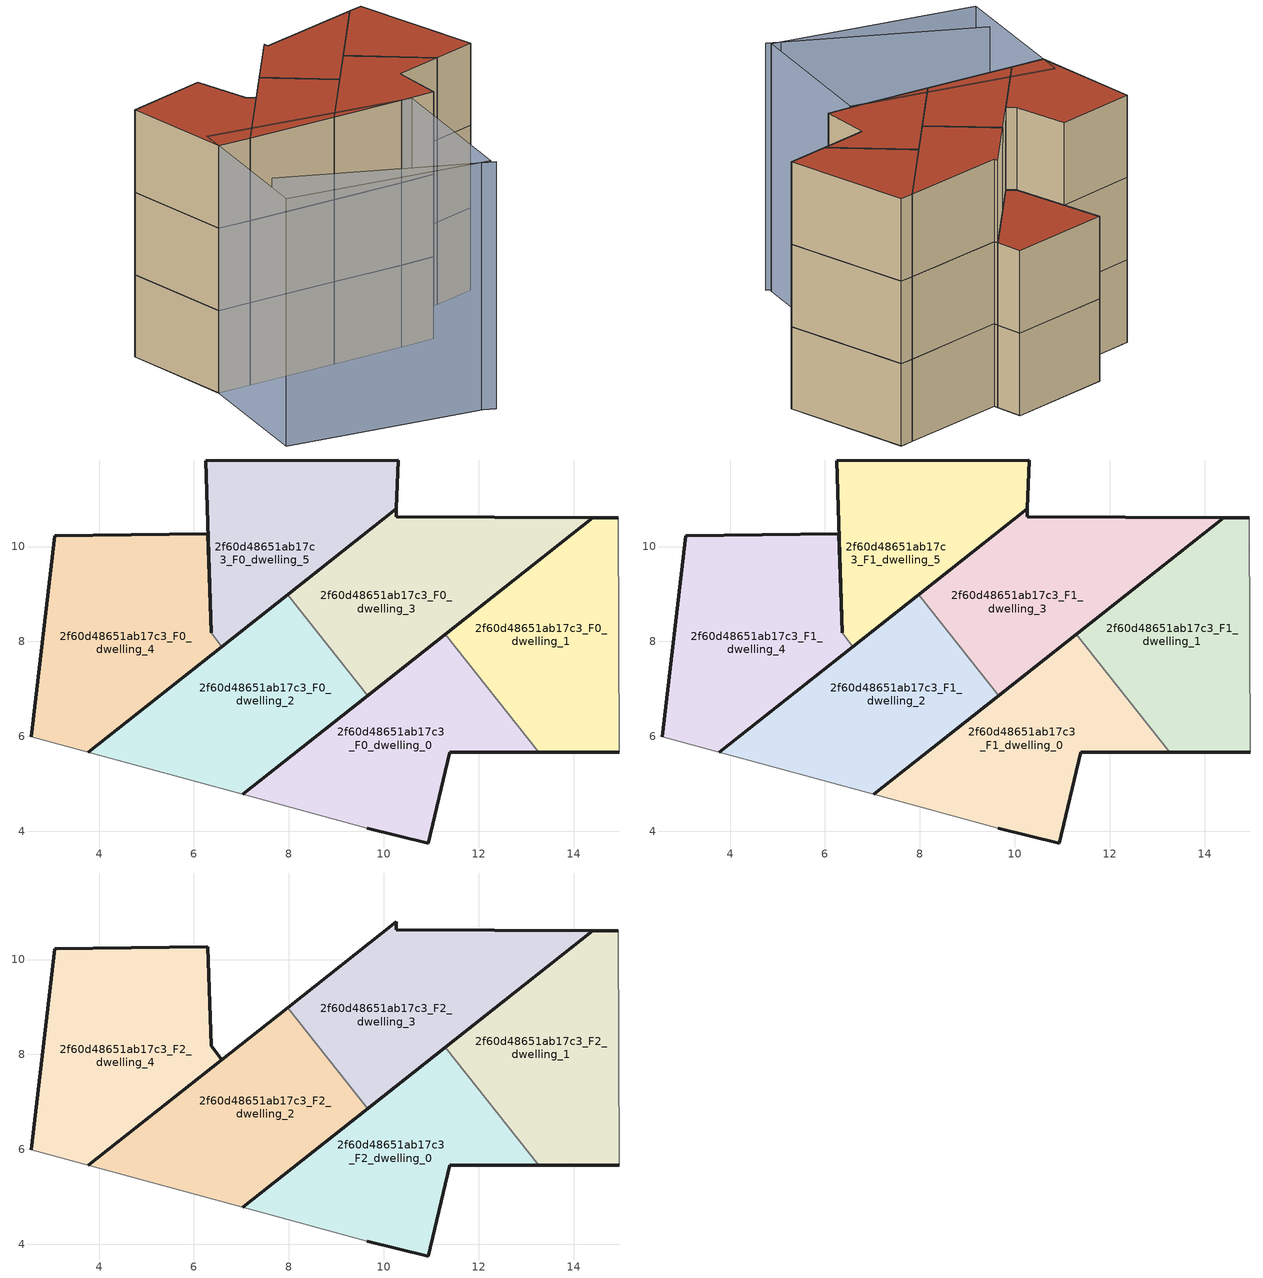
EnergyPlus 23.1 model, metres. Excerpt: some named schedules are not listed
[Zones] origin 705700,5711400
2f60d48651ab17c3_F0_dwelling_0
 floor ground (EU_floor_Construction): 13.27,5.66 11.3,8.16 7.03,4.78 9.65,4.07 10.94,3.75 11.39,5.66 z0
 wall outside (EU_wall_Construction): 7.03,4.78 11.3,8.16 / 13.27,5.66 11.39,5.66 10.94,3.75 9.65,4.07 z0:3
 wall adiabatic (EU_wall_Construction): 9.65,4.07 7.03,4.78 z0:3
 wall to 2f60d48651ab17c3_F0_dwelling_1 (EU_wall_Construction): 11.3,8.16 13.27,5.66 z0:3
2f60d48651ab17c3_F0_dwelling_1
 floor ground (EU_floor_Construction): 14.96,5.66 14.94,10.61 14.41,10.61 11.3,8.16 13.27,5.66 z0
 wall outside (EU_wall_Construction): 11.3,8.16 14.41,10.61 14.94,10.61 / 14.96,5.66 13.27,5.66 z0:3
 wall adiabatic (EU_wall_Construction): 14.94,10.61 14.96,5.66 z0:3
2f60d48651ab17c3_F0_dwelling_2
 floor ground (EU_floor_Construction): 9.66,6.86 7.98,8.99 3.78,5.67 7.03,4.78 z0
 wall outside (EU_wall_Construction): 9.66,6.86 7.03,4.78 / 3.78,5.67 7.98,8.99 z0:3
 wall to 2f60d48651ab17c3_F0_dwelling_3 (EU_wall_Construction): 7.98,8.99 9.66,6.86 z0:3
 wall adiabatic (EU_wall_Construction): 7.03,4.78 3.78,5.67 z0:3
2f60d48651ab17c3_F0_dwelling_3
 floor ground (EU_floor_Construction): 14.41,10.61 10.26,10.63 10.27,10.8 7.98,8.99 9.66,6.86 z0
 wall outside (EU_wall_Construction): 7.98,8.99 10.27,10.8 10.26,10.63 14.41,10.61 9.66,6.86 z0:3
2f60d48651ab17c3_F0_dwelling_4
 floor ground (EU_floor_Construction): 6.59,7.89 6.36,8.18 6.29,10.27 3.06,10.23 2.57,6 3.78,5.67 z0
 wall outside (EU_wall_Construction): 2.57,6 3.06,10.23 6.29,10.27 6.36,8.18 / 6.59,7.89 3.78,5.67 z0:3
 wall to 2f60d48651ab17c3_F0_dwelling_5 (EU_wall_Construction): 6.36,8.18 6.59,7.89 z0:3
 wall adiabatic (EU_wall_Construction): 3.78,5.67 2.57,6 z0:3
2f60d48651ab17c3_F0_dwelling_5
 floor ground (EU_floor_Construction): 10.27,10.8 10.3,11.82 6.24,11.8 6.36,8.18 6.59,7.89 z0
 wall outside (EU_wall_Construction): 6.36,8.18 6.24,11.8 10.3,11.82 10.27,10.8 6.59,7.89 z0:3
2f60d48651ab17c3_F1_dwelling_0
 floor to 2f60d48651ab17c3_F0_dwelling_0 (EU_floor_Construction): 13.27,5.66 11.3,8.16 7.03,4.78 9.65,4.07 10.94,3.75 11.39,5.66 z3
 wall outside (EU_wall_Construction): 7.03,4.78 11.3,8.16 / 13.27,5.66 11.39,5.66 10.94,3.75 9.65,4.07 z3:6
 wall adiabatic (EU_wall_Construction): 9.65,4.07 7.03,4.78 z3:6
 wall to 2f60d48651ab17c3_F1_dwelling_1 (EU_wall_Construction): 11.3,8.16 13.27,5.66 z3:6
2f60d48651ab17c3_F1_dwelling_1
 floor to 2f60d48651ab17c3_F0_dwelling_1 (EU_floor_Construction): 14.96,5.66 14.94,10.61 14.41,10.61 11.3,8.16 13.27,5.66 z3
 wall outside (EU_wall_Construction): 11.3,8.16 14.41,10.61 14.94,10.61 / 14.96,5.66 13.27,5.66 z3:6
 wall adiabatic (EU_wall_Construction): 14.94,10.61 14.96,5.66 z3:6
2f60d48651ab17c3_F1_dwelling_2
 floor to 2f60d48651ab17c3_F0_dwelling_2 (EU_floor_Construction): 9.66,6.86 7.98,8.99 3.78,5.67 7.03,4.78 z3
 wall outside (EU_wall_Construction): 9.66,6.86 7.03,4.78 / 3.78,5.67 7.98,8.99 z3:6
 wall to 2f60d48651ab17c3_F1_dwelling_3 (EU_wall_Construction): 7.98,8.99 9.66,6.86 z3:6
 wall adiabatic (EU_wall_Construction): 7.03,4.78 3.78,5.67 z3:6
2f60d48651ab17c3_F1_dwelling_3
 floor to 2f60d48651ab17c3_F0_dwelling_3 (EU_floor_Construction): 14.41,10.61 10.26,10.63 10.27,10.8 7.98,8.99 9.66,6.86 z3
 wall outside (EU_wall_Construction): 7.98,8.99 10.27,10.8 10.26,10.63 14.41,10.61 9.66,6.86 z3:6
2f60d48651ab17c3_F1_dwelling_4
 floor to 2f60d48651ab17c3_F0_dwelling_4 (EU_floor_Construction): 6.59,7.89 6.36,8.18 6.29,10.27 3.06,10.23 2.57,6 3.78,5.67 z3
 wall outside (EU_wall_Construction): 2.57,6 3.06,10.23 6.29,10.27 6.36,8.18 / 6.59,7.89 3.78,5.67 z3:6
 wall to 2f60d48651ab17c3_F1_dwelling_5 (EU_wall_Construction): 6.36,8.18 6.59,7.89 z3:6
 wall adiabatic (EU_wall_Construction): 3.78,5.67 2.57,6 z3:6
2f60d48651ab17c3_F1_dwelling_5
 floor to 2f60d48651ab17c3_F0_dwelling_5 (EU_floor_Construction): 10.27,10.8 10.3,11.82 6.24,11.8 6.36,8.18 6.59,7.89 z3
 wall outside (EU_wall_Construction): 6.36,8.18 6.24,11.8 10.3,11.82 10.27,10.8 6.59,7.89 z3:6
 roof outside (EU_roof_Construction): 10.3,11.82 10.27,10.8 6.59,7.89 6.36,8.18 6.24,11.8 z6
2f60d48651ab17c3_F2_dwelling_0
 floor to 2f60d48651ab17c3_F1_dwelling_0 (EU_floor_Construction): 13.27,5.66 11.3,8.16 7.03,4.78 9.65,4.07 10.94,3.75 11.39,5.66 z6
 wall outside (EU_wall_Construction): 7.03,4.78 11.3,8.16 / 13.27,5.66 11.39,5.66 10.94,3.75 9.65,4.07 z6:9
 wall adiabatic (EU_wall_Construction): 9.65,4.07 7.03,4.78 z6:9
 wall to 2f60d48651ab17c3_F2_dwelling_1 (EU_wall_Construction): 11.3,8.16 13.27,5.66 z6:9
 roof outside (EU_roof_Construction): 11.3,8.16 13.27,5.66 11.39,5.66 10.94,3.75 9.65,4.07 7.03,4.78 z9
2f60d48651ab17c3_F2_dwelling_1
 floor to 2f60d48651ab17c3_F1_dwelling_1 (EU_floor_Construction): 14.96,5.66 14.94,10.61 14.41,10.61 11.3,8.16 13.27,5.66 z6
 wall outside (EU_wall_Construction): 11.3,8.16 14.41,10.61 14.94,10.61 / 14.96,5.66 13.27,5.66 z6:9
 wall adiabatic (EU_wall_Construction): 14.94,10.61 14.96,5.66 z6:9
 roof outside (EU_roof_Construction): 14.94,10.61 14.96,5.66 13.27,5.66 11.3,8.16 14.41,10.61 z9
2f60d48651ab17c3_F2_dwelling_2
 floor to 2f60d48651ab17c3_F1_dwelling_2 (EU_floor_Construction): 9.66,6.86 7.98,8.99 3.78,5.67 7.03,4.78 z6
 wall outside (EU_wall_Construction): 9.66,6.86 7.03,4.78 / 3.78,5.67 7.98,8.99 z6:9
 wall to 2f60d48651ab17c3_F2_dwelling_3 (EU_wall_Construction): 7.98,8.99 9.66,6.86 z6:9
 wall adiabatic (EU_wall_Construction): 7.03,4.78 3.78,5.67 z6:9
 roof outside (EU_roof_Construction): 7.98,8.99 9.66,6.86 7.03,4.78 3.78,5.67 z9
2f60d48651ab17c3_F2_dwelling_3
 floor to 2f60d48651ab17c3_F1_dwelling_3 (EU_floor_Construction): 14.41,10.61 10.26,10.63 10.27,10.8 7.98,8.99 9.66,6.86 z6
 wall outside (EU_wall_Construction): 7.98,8.99 10.27,10.8 10.26,10.63 14.41,10.61 9.66,6.86 z6:9
 roof outside (EU_roof_Construction): 14.41,10.61 9.66,6.86 7.98,8.99 10.27,10.8 10.26,10.63 z9
2f60d48651ab17c3_F2_dwelling_4
 floor to 2f60d48651ab17c3_F1_dwelling_4 (EU_floor_Construction): 6.59,7.89 6.36,8.18 6.29,10.27 3.06,10.23 2.57,6 3.78,5.67 z6
 wall outside (EU_wall_Construction): 2.57,6 3.06,10.23 6.29,10.27 6.36,8.18 6.59,7.89 3.78,5.67 z6:9
 wall adiabatic (EU_wall_Construction): 3.78,5.67 2.57,6 z6:9
 roof outside (EU_roof_Construction): 6.29,10.27 6.36,8.18 6.59,7.89 3.78,5.67 2.57,6 3.06,10.23 z9
shading: 1.64,2.77 7.74,-1.89 / 0.59,1.22 2.93,6.86 / 2.93,6.86 10,3.92 / 10,3.92 7.66,-1.72 / 7.66,-1.72 0.59,1.22 z0:9
[Building]
EU S2 Campaign: North Axis=0; Terrain=City; Solar Distribution=FullExterior
[Site:Location]
London: Latitude=51.5; Longitude=-0.5; Time Zone=0; Elevation=25
[SizingPeriod:WeatherFileDays]
AnnualSizingPeriod: Begin Month=1; Begin Day of Month=1; End Month=12; End Day of Month=31; Day of Week for Start Day=Monday; Use Weather File Daylight Saving Period=No; Use Weather File Rain and Snow Indicators=No
[MATERIAL]
EU_InternalMass_Material: Roughness=MediumRough; Thickness=0.1; Conductivity=1; Density=1800; Specific Heat=900; Thermal Absorptance=0.9; Solar Absorptance=0.7; Visible Absorptance=0.7
[MATERIAL:NOMASS] Roughness=MediumRough; Thermal Absorptance=0.9; Solar Absorptance=0.7; Visible Absorptance=0.7
Name | Thermal Resistance
EU_wall_NoMass | 1.04674
EU_roof_NoMass | 4.32442
EU_floor_NoMass | 2.04616
[CONSTRUCTION]
EU_wall_Construction: EU_wall_NoMass
EU_roof_Construction: EU_roof_NoMass
EU_floor_Construction: EU_floor_NoMass
EU_InternalMass_Construction: EU_InternalMass_Material
[ZONE] Type=1; Multiplier=1; Ceiling Height=autocalculate; Floor Area=autocalculate; Part of Total Floor Area=Yes
Name | Volume
2f60d48651ab17c3_F0_dwelling_0; 2f60d48651ab17c3_F1_dwelling_0; 2f60d48651ab17c3_F2_dwelling_0 | 35.439
2f60d48651ab17c3_F0_dwelling_1; 2f60d48651ab17c3_F1_dwelling_1; 2f60d48651ab17c3_F2_dwelling_1 | 35.4382
2f60d48651ab17c3_F0_dwelling_2; 2f60d48651ab17c3_F1_dwelling_2; 2f60d48651ab17c3_F2_dwelling_2 | 35.4412
2f60d48651ab17c3_F0_dwelling_3; 2f60d48651ab17c3_F1_dwelling_3; 2f60d48651ab17c3_F2_dwelling_3 | 35.4463
2f60d48651ab17c3_F0_dwelling_4; 2f60d48651ab17c3_F1_dwelling_4; 2f60d48651ab17c3_F2_dwelling_4 | 40.3616
2f60d48651ab17c3_F0_dwelling_5; 2f60d48651ab17c3_F1_dwelling_5 | 30.5105
[INTERNALMASS] Construction=EU_InternalMass_Construction
Name | Zone or ZoneList | Surface Area
2f60d48651ab17c3_F0_dwelling_0_EU_InternalMass | 2f60d48651ab17c3_F0_dwelling_0 | 11.813
2f60d48651ab17c3_F0_dwelling_1_EU_InternalMass | 2f60d48651ab17c3_F0_dwelling_1 | 11.8126
2f60d48651ab17c3_F0_dwelling_2_EU_InternalMass | 2f60d48651ab17c3_F0_dwelling_2 | 11.814
2f60d48651ab17c3_F0_dwelling_3_EU_InternalMass | 2f60d48651ab17c3_F0_dwelling_3 | 11.8159
2f60d48651ab17c3_F0_dwelling_4_EU_InternalMass | 2f60d48651ab17c3_F0_dwelling_4 | 13.4552
2f60d48651ab17c3_F0_dwelling_5_EU_InternalMass | 2f60d48651ab17c3_F0_dwelling_5 | 10.1694
2f60d48651ab17c3_F1_dwelling_0_EU_InternalMass | 2f60d48651ab17c3_F1_dwelling_0 | 11.813
2f60d48651ab17c3_F1_dwelling_1_EU_InternalMass | 2f60d48651ab17c3_F1_dwelling_1 | 11.8126
2f60d48651ab17c3_F1_dwelling_2_EU_InternalMass | 2f60d48651ab17c3_F1_dwelling_2 | 11.814
2f60d48651ab17c3_F1_dwelling_3_EU_InternalMass | 2f60d48651ab17c3_F1_dwelling_3 | 11.8159
2f60d48651ab17c3_F1_dwelling_4_EU_InternalMass | 2f60d48651ab17c3_F1_dwelling_4 | 13.4552
2f60d48651ab17c3_F1_dwelling_5_EU_InternalMass | 2f60d48651ab17c3_F1_dwelling_5 | 10.1694
2f60d48651ab17c3_F2_dwelling_0_EU_InternalMass | 2f60d48651ab17c3_F2_dwelling_0 | 13.7787
2f60d48651ab17c3_F2_dwelling_1_EU_InternalMass | 2f60d48651ab17c3_F2_dwelling_1 | 9.18095
2f60d48651ab17c3_F2_dwelling_2_EU_InternalMass | 2f60d48651ab17c3_F2_dwelling_2 | 12.4807
2f60d48651ab17c3_F2_dwelling_3_EU_InternalMass | 2f60d48651ab17c3_F2_dwelling_3 | 17.7195
2f60d48651ab17c3_F2_dwelling_4_EU_InternalMass | 2f60d48651ab17c3_F2_dwelling_4 | 17.7202
[OTHEREQUIPMENT] Fuel Type=Electricity; Design Level Calculation Method=Watts/Area; Power per Zone Floor Area=1; Fraction Latent=0; Fraction Radiant=0; Fraction Lost=0; Carbon Dioxide Generation Rate=0; EndUse Subcategory=EU_Step8_InternalGains
Name | Zone or ZoneList or Space or SpaceList | Schedule
EU_Step8_InternalGain_2f60d48651ab17c3_F0_dwelling_0_f000 | 2f60d48651ab17c3_F0_dwelling_0 | EU_Step8_GainSchedule_2f60d48651ab17c3_F0_dwelling_0_f000
EU_Step8_InternalGain_2f60d48651ab17c3_F0_dwelling_1_f000 | 2f60d48651ab17c3_F0_dwelling_1 | EU_Step8_GainSchedule_2f60d48651ab17c3_F0_dwelling_1_f000
EU_Step8_InternalGain_2f60d48651ab17c3_F0_dwelling_2_f000 | 2f60d48651ab17c3_F0_dwelling_2 | EU_Step8_GainSchedule_2f60d48651ab17c3_F0_dwelling_2_f000
EU_Step8_InternalGain_2f60d48651ab17c3_F0_dwelling_3_f000 | 2f60d48651ab17c3_F0_dwelling_3 | EU_Step8_GainSchedule_2f60d48651ab17c3_F0_dwelling_3_f000
EU_Step8_InternalGain_2f60d48651ab17c3_F0_dwelling_4_f000 | 2f60d48651ab17c3_F0_dwelling_4 | EU_Step8_GainSchedule_2f60d48651ab17c3_F0_dwelling_4_f000
EU_Step8_InternalGain_2f60d48651ab17c3_F0_dwelling_5_f000 | 2f60d48651ab17c3_F0_dwelling_5 | EU_Step8_GainSchedule_2f60d48651ab17c3_F0_dwelling_5_f000
EU_Step8_InternalGain_2f60d48651ab17c3_F1_dwelling_0_f000 | 2f60d48651ab17c3_F1_dwelling_0 | EU_Step8_GainSchedule_2f60d48651ab17c3_F1_dwelling_0_f000
EU_Step8_InternalGain_2f60d48651ab17c3_F1_dwelling_1_f000 | 2f60d48651ab17c3_F1_dwelling_1 | EU_Step8_GainSchedule_2f60d48651ab17c3_F1_dwelling_1_f000
EU_Step8_InternalGain_2f60d48651ab17c3_F1_dwelling_2_f000 | 2f60d48651ab17c3_F1_dwelling_2 | EU_Step8_GainSchedule_2f60d48651ab17c3_F1_dwelling_2_f000
EU_Step8_InternalGain_2f60d48651ab17c3_F1_dwelling_3_f000 | 2f60d48651ab17c3_F1_dwelling_3 | EU_Step8_GainSchedule_2f60d48651ab17c3_F1_dwelling_3_f000
EU_Step8_InternalGain_2f60d48651ab17c3_F1_dwelling_4_f000 | 2f60d48651ab17c3_F1_dwelling_4 | EU_Step8_GainSchedule_2f60d48651ab17c3_F1_dwelling_4_f000
EU_Step8_InternalGain_2f60d48651ab17c3_F1_dwelling_5_f000 | 2f60d48651ab17c3_F1_dwelling_5 | EU_Step8_GainSchedule_2f60d48651ab17c3_F1_dwelling_5_f000
EU_Step8_InternalGain_2f60d48651ab17c3_F2_dwelling_0_f000 | 2f60d48651ab17c3_F2_dwelling_0 | EU_Step8_GainSchedule_2f60d48651ab17c3_F2_dwelling_0_f000
EU_Step8_InternalGain_2f60d48651ab17c3_F2_dwelling_1_f000 | 2f60d48651ab17c3_F2_dwelling_1 | EU_Step8_GainSchedule_2f60d48651ab17c3_F2_dwelling_1_f000
EU_Step8_InternalGain_2f60d48651ab17c3_F2_dwelling_2_f000 | 2f60d48651ab17c3_F2_dwelling_2 | EU_Step8_GainSchedule_2f60d48651ab17c3_F2_dwelling_2_f000
EU_Step8_InternalGain_2f60d48651ab17c3_F2_dwelling_3_f000 | 2f60d48651ab17c3_F2_dwelling_3 | EU_Step8_GainSchedule_2f60d48651ab17c3_F2_dwelling_3_f000
EU_Step8_InternalGain_2f60d48651ab17c3_F2_dwelling_4_f000 | 2f60d48651ab17c3_F2_dwelling_4 | EU_Step8_GainSchedule_2f60d48651ab17c3_F2_dwelling_4_f000
[ZONEVENTILATION:DESIGNFLOWRATE] Schedule=EU_AlwaysOn; Design Flow Rate Calculation Method=AirChanges/Hour; Air Changes per Hour=0.488719; Ventilation Type=Natural; Fan Pressure Rise=0; Fan Total Efficiency=1; Constant Term Coefficient=1; Temperature Term Coefficient=0; Velocity Term Coefficient=0; Velocity Squared Term Coefficient=0; Minimum Indoor Temperature=-100; Maximum Indoor Temperature=100; Delta Temperature=-100; Minimum Outdoor Temperature=-100; Maximum Outdoor Temperature=100; Maximum Wind Speed=40
Name | Zone or ZoneList or Space or SpaceList
EU_ConstantAir_2f60d48651ab17c3_F0_dwelling_0 | 2f60d48651ab17c3_F0_dwelling_0
EU_ConstantAir_2f60d48651ab17c3_F0_dwelling_1 | 2f60d48651ab17c3_F0_dwelling_1
EU_ConstantAir_2f60d48651ab17c3_F0_dwelling_2 | 2f60d48651ab17c3_F0_dwelling_2
EU_ConstantAir_2f60d48651ab17c3_F0_dwelling_3 | 2f60d48651ab17c3_F0_dwelling_3
EU_ConstantAir_2f60d48651ab17c3_F0_dwelling_4 | 2f60d48651ab17c3_F0_dwelling_4
EU_ConstantAir_2f60d48651ab17c3_F0_dwelling_5 | 2f60d48651ab17c3_F0_dwelling_5
EU_ConstantAir_2f60d48651ab17c3_F1_dwelling_0 | 2f60d48651ab17c3_F1_dwelling_0
EU_ConstantAir_2f60d48651ab17c3_F1_dwelling_1 | 2f60d48651ab17c3_F1_dwelling_1
EU_ConstantAir_2f60d48651ab17c3_F1_dwelling_2 | 2f60d48651ab17c3_F1_dwelling_2
EU_ConstantAir_2f60d48651ab17c3_F1_dwelling_3 | 2f60d48651ab17c3_F1_dwelling_3
EU_ConstantAir_2f60d48651ab17c3_F1_dwelling_4 | 2f60d48651ab17c3_F1_dwelling_4
EU_ConstantAir_2f60d48651ab17c3_F1_dwelling_5 | 2f60d48651ab17c3_F1_dwelling_5
EU_ConstantAir_2f60d48651ab17c3_F2_dwelling_0 | 2f60d48651ab17c3_F2_dwelling_0
EU_ConstantAir_2f60d48651ab17c3_F2_dwelling_1 | 2f60d48651ab17c3_F2_dwelling_1
EU_ConstantAir_2f60d48651ab17c3_F2_dwelling_2 | 2f60d48651ab17c3_F2_dwelling_2
EU_ConstantAir_2f60d48651ab17c3_F2_dwelling_3 | 2f60d48651ab17c3_F2_dwelling_3
EU_ConstantAir_2f60d48651ab17c3_F2_dwelling_4 | 2f60d48651ab17c3_F2_dwelling_4
[HVACTEMPLATE:THERMOSTAT] Constant Heating Setpoint=20; Constant Cooling Setpoint=50
EU_HeatOnly_2f60d48651ab17c3_F0_dwelling_0; EU_HeatOnly_2f60d48651ab17c3_F0_dwelling_1; EU_HeatOnly_2f60d48651ab17c3_F0_dwelling_2; EU_HeatOnly_2f60d48651ab17c3_F0_dwelling_3; EU_HeatOnly_2f60d48651ab17c3_F0_dwelling_4; EU_HeatOnly_2f60d48651ab17c3_F0_dwelling_5; EU_HeatOnly_2f60d48651ab17c3_F1_dwelling_0; EU_HeatOnly_2f60d48651ab17c3_F1_dwelling_1; EU_HeatOnly_2f60d48651ab17c3_F1_dwelling_2; EU_HeatOnly_2f60d48651ab17c3_F1_dwelling_3; EU_HeatOnly_2f60d48651ab17c3_F1_dwelling_4; EU_HeatOnly_2f60d48651ab17c3_F1_dwelling_5; EU_HeatOnly_2f60d48651ab17c3_F2_dwelling_0; EU_HeatOnly_2f60d48651ab17c3_F2_dwelling_1; EU_HeatOnly_2f60d48651ab17c3_F2_dwelling_2; EU_HeatOnly_2f60d48651ab17c3_F2_dwelling_3; EU_HeatOnly_2f60d48651ab17c3_F2_dwelling_4
[HVACTEMPLATE:ZONE:IDEALLOADSAIRSYSTEM] System Availability Schedule=EU_AlwaysOn; Maximum Heating Supply Air Temperature=50; Minimum Cooling Supply Air Temperature=13; Maximum Heating Supply Air Humidity Ratio=0.0156; Minimum Cooling Supply Air Humidity Ratio=0.0077; Heating Limit=NoLimit; Cooling Limit=NoLimit; Heating Availability Schedule=EU_AlwaysOn; Cooling Availability Schedule=EU_CoolingOff; Dehumidification Control Type=ConstantSensibleHeatRatio; Cooling Sensible Heat Ratio=0.7; Dehumidification Setpoint=60; Humidification Control Type=None; Humidification Setpoint=30; Outdoor Air Method=None; Outdoor Air Flow Rate per Person=0.00944; Outdoor Air Flow Rate per Zone Floor Area=0; Outdoor Air Flow Rate per Zone=0; Demand Controlled Ventilation Type=None; Outdoor Air Economizer Type=NoEconomizer; Heat Recovery Type=None; Sensible Heat Recovery Effectiveness=0.7; Latent Heat Recovery Effectiveness=0.65
Name | Template Thermostat
2f60d48651ab17c3_F0_dwelling_0 | EU_HeatOnly_2f60d48651ab17c3_F0_dwelling_0
2f60d48651ab17c3_F0_dwelling_1 | EU_HeatOnly_2f60d48651ab17c3_F0_dwelling_1
2f60d48651ab17c3_F0_dwelling_2 | EU_HeatOnly_2f60d48651ab17c3_F0_dwelling_2
2f60d48651ab17c3_F0_dwelling_3 | EU_HeatOnly_2f60d48651ab17c3_F0_dwelling_3
2f60d48651ab17c3_F0_dwelling_4 | EU_HeatOnly_2f60d48651ab17c3_F0_dwelling_4
2f60d48651ab17c3_F0_dwelling_5 | EU_HeatOnly_2f60d48651ab17c3_F0_dwelling_5
2f60d48651ab17c3_F1_dwelling_0 | EU_HeatOnly_2f60d48651ab17c3_F1_dwelling_0
2f60d48651ab17c3_F1_dwelling_1 | EU_HeatOnly_2f60d48651ab17c3_F1_dwelling_1
2f60d48651ab17c3_F1_dwelling_2 | EU_HeatOnly_2f60d48651ab17c3_F1_dwelling_2
2f60d48651ab17c3_F1_dwelling_3 | EU_HeatOnly_2f60d48651ab17c3_F1_dwelling_3
